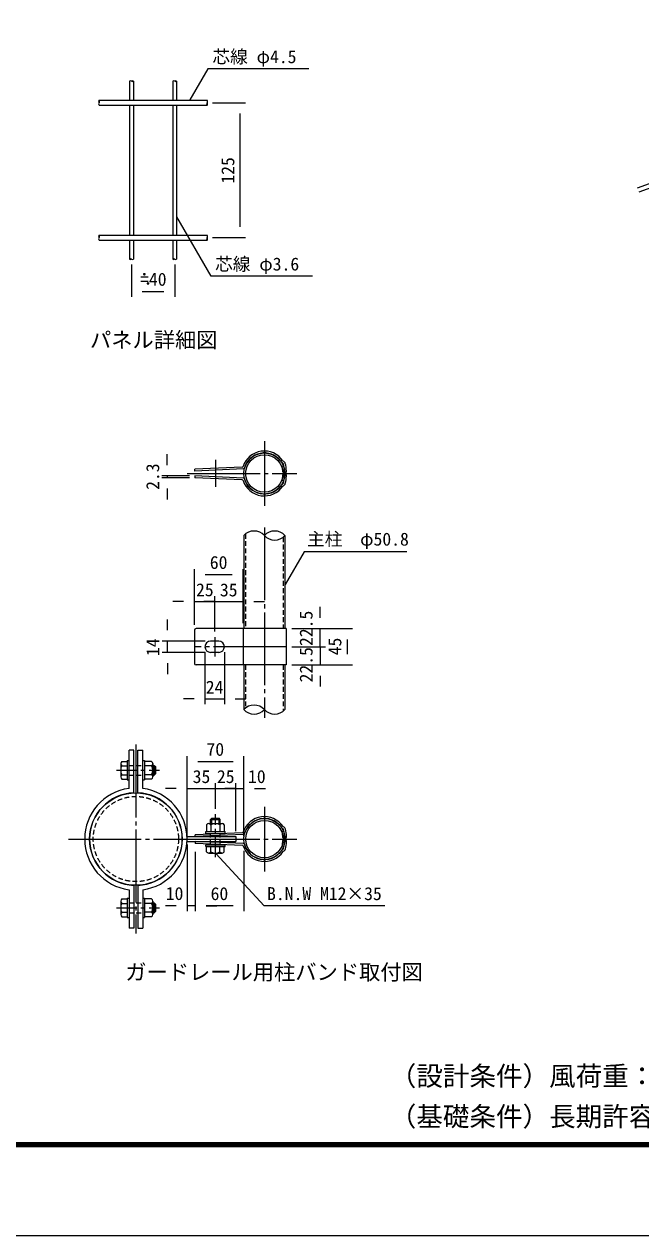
# Model space of a CAD drawing. Units: millimetres, scale not verified. Extents: x -6301 to 6299, y -4455 to 4455.
# Drawn here: x -1831 to 453, y -4455 to 36 of the extents above; entities that cross this region are included whole.
import ezdxf
from ezdxf.enums import TextEntityAlignment as Align

# ---------------------------------------------------------------- set-up
doc = ezdxf.new("R2010")
doc.units = ezdxf.units.MM
doc.header["$LTSCALE"] = 15
for name, pattern in [('CHAIN1', [8, 5, -1, 1, -1]), ('DASHED1', [1.8, 1.2, -0.6]), ('LONG_CHAIN', [21, 18, -1, 1, -1])]:
    doc.linetypes.add(name, pattern=pattern)
for name, color, linetype, lineweight in [('0-0_D-STR-TXT', 7, 'Continuous', 9), ('0-1_D-TTL', 7, 'Continuous', 9), ('0-2_D-TTL-TXT', 7, 'Continuous', 9), ('0-3_D-STR2', 7, 'Continuous', 9), ('0-4_D-STR-DIM', 7, 'Continuous', 9), ('0-5_0', 7, 'Continuous', 9), ('0-7_D-BMK', 2, 'LONG_CHAIN', 9), ('0-8_D-STR3', 3, 'Continuous', 9), ('0-9_GR', 7, 'Continuous', 9), ('0-A_CENTER', 2, 'CHAIN1', 9), ('0-B_10', 4, 'Continuous', 9), ('0-D_1', 7, 'Continuous', 9)]:
    doc.layers.add(name, color=color, linetype=linetype, lineweight=lineweight)
doc.styles.add('ＭＳ ゴシック', font='')
doc.styles.get('ＭＳ ゴシック').set_extended_font_data('MS Gothic')

msp = doc.modelspace()

# ---------------------------------------------------------------- linework, layer by layer
at = {"layer": '0-0_D-STR-TXT'}
for points in [[(-776.32, -128.9), (-1150.63, -128.9), (-1216.9, -243.69)], [(-763.62, -897.73), (-1137.93, -897.73), (-1265.34, -677.05)], [(-413.44, -1919.41), (-793.86, -1919.41), (-864.15, -2041.16)], [(-494.88, -3231.79), (-942.55, -3231.79), (-1121.25, -3037.46)]]:
    msp.add_lwpolyline(points, dxfattribs=at)
at = {"layer": '0-1_D-TTL', "color": 2}
msp.add_lwpolyline([(-6300.73, 4455), (6299.27, 4455), (6299.27, -4455), (-6300.73, -4455)], close=True, dxfattribs=at)
at = {"layer": '0-1_D-TTL'}
for points in [[(-5895.73, 4125), (5894.27, 4125), (5894.27, -4125), (-5895.73, -4125)], [(-5891.98, 4121.25), (5890.52, 4121.25), (5890.52, -4121.25), (-5891.98, -4121.25)], [(-5888.23, 4117.5), (5886.77, 4117.5), (5886.77, -4117.5), (-5888.23, -4117.5)], [(-5884.48, 4113.75), (5883.02, 4113.75), (5883.02, -4113.75), (-5884.48, -4113.75)], [(-5880.73, 4110), (5879.27, 4110), (5879.27, -4110), (-5880.73, -4110)]]:
    msp.add_lwpolyline(points, close=True, dxfattribs=at)
at = {"layer": '0-3_D-STR2'}
for p, q in [((-1440.74, -174.43), (-1440.74, -245.43)), ((-1426.34, -174.43), (-1426.34, -245.43)), ((-1280.74, -174.43), (-1280.74, -245.43)), ((-1266.34, -174.43), (-1266.34, -245.43)), ((-1553.54, -245.43), (-1153.54, -245.43)), ((-1553.54, -263.43), (-1153.54, -263.43)), ((-1440.74, -263.43), (-1440.74, -745.43)), ((-1426.34, -263.43), (-1426.34, -745.43)), ((-1280.74, -263.43), (-1280.74, -745.43)), ((-1266.34, -263.43), (-1266.34, -745.43)), ((-1553.54, -745.43), (-1153.54, -745.43)), ((-1553.54, -763.43), (-1153.54, -763.43)), ((-1440.74, -763.43), (-1440.74, -834.43)), ((-1426.34, -763.43), (-1426.34, -834.43)), ((-1280.74, -763.43), (-1280.74, -834.43)), ((-1266.34, -763.43), (-1266.34, -834.43))]:
    msp.add_line(p, q, dxfattribs=at)
at = {"layer": '0-4_D-STR-DIM'}
for p, q in [((-1133.54, -254.43), (-1011.49, -254.43)), ((-1031.49, -714.43), (-1031.49, -294.43)), ((-1133.54, -754.43), (-1011.49, -754.43)), ((-1433.54, -854.43), (-1433.54, -974.15)), ((-1273.54, -854.43), (-1273.54, -974.15)), ((-1393.54, -954.15), (-1313.54, -954.15)), ((-1300.86, -1597.97), (-1300.86, -1557.97)), ((-1218.36, -1637.97), (-1320.86, -1637.97)), ((-1218.34, -1644.87), (-1320.86, -1644.87)), ((-1300.86, -1637.97), (-1300.86, -1644.87)), ((-1300.86, -1684.87), (-1300.86, -1724.87)), ((-1200.46, -2189.93), (-1200.46, -1983.93)), ((-1160.46, -2003.93), (-1060.46, -2003.93)), ((-1020.46, -2183.93), (-1020.46, -1983.93)), ((-1240.46, -2103.93), (-1280.46, -2103.93)), ((-1200.46, -2189.93), (-1200.46, -2083.93)), ((-1200.46, -2103.93), (-1160.46, -2103.93)), ((-1125.46, -2103.97), (-1165.46, -2103.97)), ((-1160.46, -2103.93), (-1125.46, -2103.93)), ((-1125.46, -2215.43), (-1125.46, -2083.93)), ((-1125.46, -2215.43), (-1125.46, -2083.97)), ((-1125.46, -2103.97), (-1020.46, -2103.97)), ((-1020.46, -2183.93), (-1020.46, -2083.97)), ((-980.46, -2103.97), (-940.46, -2103.97)), ((-735.02, -2163.93), (-735.02, -2123.93)), ((-1300.46, -2210.43), (-1300.46, -2170.43)), ((-840.02, -2203.93), (-615.02, -2203.93)), ((-840.02, -2203.93), (-715.02, -2203.93)), ((-735.02, -2271.43), (-735.02, -2203.93)), ((-735.02, -2271.43), (-735.02, -2231.43)), ((-635.02, -2243.93), (-635.02, -2298.93)), ((-1160.46, -2250.43), (-1320.46, -2250.43)), ((-1300.46, -2292.43), (-1300.46, -2250.43)), ((-840.02, -2271.43), (-715.02, -2271.43)), ((-840.02, -2271.43), (-715.02, -2271.43)), ((-735.02, -2271.43), (-735.02, -2338.93)), ((-735.02, -2271.43), (-735.02, -2311.43)), ((-1160.46, -2292.43), (-1320.46, -2292.43)), ((-1300.46, -2332.43), (-1300.46, -2372.43)), ((-1161.46, -2291.43), (-1161.46, -2483.93)), ((-1089.46, -2291.43), (-1089.46, -2483.93)), ((-840.02, -2338.93), (-715.02, -2338.93)), ((-840.02, -2338.93), (-615.02, -2338.93)), ((-735.02, -2378.93), (-735.02, -2418.93)), ((-1201.46, -2463.93), (-1241.46, -2463.93)), ((-1161.46, -2463.93), (-1089.46, -2463.93)), ((-1049.46, -2463.93), (-1009.46, -2463.93)), ((-1227.55, -2964.29), (-1227.55, -2676.78)), ((-1017.55, -2973.29), (-1017.55, -2676.78)), ((-1187.55, -2696.78), (-1057.55, -2696.78)), ((-1227.55, -2973.29), (-1227.55, -2776.78)), ((-1122.6, -2871.99), (-1122.6, -2776.78)), ((-1122.6, -2871.99), (-1122.6, -2776.78)), ((-1047.55, -2955.29), (-1047.55, -2776.78)), ((-1047.55, -2955.29), (-1047.55, -2776.78)), ((-1017.55, -2971.44), (-1017.55, -2776.78)), ((-1267.55, -2796.78), (-1307.55, -2796.78)), ((-1227.55, -2796.78), (-1122.6, -2796.78)), ((-1122.6, -2796.78), (-1047.55, -2796.78)), ((-1122.6, -2796.78), (-1082.6, -2796.78)), ((-1047.55, -2796.78), (-1087.55, -2796.78)), ((-1047.55, -2796.78), (-1017.55, -2796.78)), ((-977.55, -2796.78), (-937.55, -2796.78)), ((-1227.55, -3004.29), (-1227.55, -3251.79)), ((-1197.55, -3031.29), (-1197.55, -3251.79)), ((-1197.55, -3031.29), (-1197.55, -3251.79)), ((-1017.55, -3027.85), (-1017.55, -3251.79)), ((-1267.55, -3231.79), (-1307.55, -3231.79)), ((-1197.55, -3231.79), (-1227.55, -3231.79)), ((-1057.55, -3231.79), (-1157.55, -3231.79)), ((-1157.55, -3231.79), (-1117.55, -3231.79))]:
    msp.add_line(p, q, dxfattribs=at)
for centre, radius, start, end in [((-1437.14, -178.05), 5.11, 45.18146, 134.81854), ((-1429.94, -178.05), 5.11, 45.18146, 134.81854), ((-1429.94, -170.8), 5.11, 225.18146, 314.81854), ((-1277.14, -178.05), 5.11, 45.18146, 134.81854), ((-1269.94, -178.05), 5.11, 45.18146, 134.81854), ((-1269.94, -170.8), 5.11, 225.18146, 314.81854), ((-1549.01, -249.93), 6.38, 135.18146, 224.81854), ((-1549.01, -258.93), 6.38, 135.18146, 224.81854), ((-1558.07, -249.93), 6.38, 315.18146, 44.81854), ((-1149.01, -258.93), 6.38, 135.18146, 224.81854), ((-1158.07, -249.93), 6.38, 315.18146, 44.81854), ((-1158.07, -258.93), 6.38, 315.18146, 44.81854), ((-1549.01, -749.93), 6.38, 135.18146, 224.81854), ((-1549.01, -758.93), 6.38, 135.18146, 224.81854), ((-1558.07, -749.93), 6.38, 315.18146, 44.81854), ((-1149.01, -758.93), 6.38, 135.18146, 224.81854), ((-1158.07, -749.93), 6.38, 315.18146, 44.81854), ((-1158.07, -758.93), 6.38, 315.18146, 44.81854), ((-1437.14, -838.05), 5.11, 45.18146, 134.81854), ((-1437.14, -830.8), 5.11, 225.18146, 314.81854), ((-1429.94, -830.8), 5.11, 225.18146, 314.81854), ((-1277.14, -838.05), 5.11, 45.18146, 134.81854), ((-1277.14, -830.8), 5.11, 225.18146, 314.81854), ((-1269.94, -830.8), 5.11, 225.18146, 314.81854)]:
    msp.add_arc(centre, radius, start, end, dxfattribs=at)
at = {"layer": '0-5_0'}
for p, q in [((-1019.09, -1612.18), (-1198.36, -1619.97)), ((-1198.36, -1619.97), (-1198.34, -1613.07)), ((-1023.11, -1605.37), (-1198.34, -1613.07)), ((-875.75, -1588.55), (-873.8, -1589.67)), ((-868.9, -1601.19), (-875.65, -1602.62)), ((-872.48, -1582.46), (-870.35, -1583.69)), ((-1019, -1645.76), (-1198.36, -1637.97)), ((-1198.36, -1637.97), (-1198.34, -1644.87)), ((-1023.11, -1652.57), (-1198.34, -1644.87)), ((-868.9, -1656.75), (-875.65, -1655.32)), ((-868.47, -1624.66), (-869.11, -1625.3)), ((-868.47, -1633.28), (-869.11, -1632.63)), ((-863.59, -1628.4), (-864.24, -1627.76)), ((-863.59, -1629.54), (-864.24, -1630.18)), ((-875.75, -1669.39), (-873.8, -1668.27)), ((-872.4, -1675.43), (-870.35, -1674.24)), ((-1017.55, -1858.97), (-1017.55, -2203.93)), ((-865.15, -1858.97), (-865.15, -2203.93)), ((-1200.46, -2209.93), (-1200.46, -2332.93)), ((-860.02, -2203.93), (-1194.46, -2203.93)), ((-1020.46, -2203.93), (-1020.46, -2338.93)), ((-860.02, -2203.93), (-860.02, -2338.93)), ((-1110.46, -2250.43), (-1140.46, -2250.43)), ((-1110.46, -2292.43), (-1140.46, -2292.43)), ((-860.02, -2338.93), (-1194.46, -2338.93)), ((-1017.55, -2338.93), (-1017.55, -2504.35)), ((-865.15, -2338.93), (-865.15, -2504.35)), ((-1449.7, -2693.29), (-1449.7, -2765.29)), ((-1449.7, -2693.29), (-1442.8, -2693.29)), ((-1442.8, -2796.27), (-1442.8, -2654.29)), ((-1424.8, -2654.29), (-1442.8, -2654.29)), ((-1424.8, -2812.71), (-1424.8, -2654.29)), ((-1409.8, -2812.71), (-1409.8, -2654.29)), ((-1409.8, -2654.29), (-1391.8, -2654.29)), ((-1391.8, -2796.27), (-1391.8, -2654.29)), ((-1391.8, -2693.29), (-1384.9, -2693.29)), ((-1384.9, -2693.29), (-1384.9, -2765.29)), ((-1473.7, -2704.61), (-1473.7, -2753.98)), ((-1468.99, -2696.44), (-1449.7, -2696.44)), ((-1468.99, -2712.78), (-1449.7, -2712.78)), ((-1359.62, -2696.44), (-1384.9, -2696.44)), ((-1359.62, -2712.78), (-1384.9, -2712.78)), ((-1354.9, -2704.61), (-1354.9, -2753.98)), ((-1354.9, -2711.29), (-1349.2, -2711.29)), ((-1354.9, -2715.79), (-1344.7, -2715.79)), ((-1349.2, -2711.29), (-1349.2, -2747.29)), ((-1349.2, -2711.29), (-1344.7, -2715.79)), ((-1344.7, -2715.79), (-1344.7, -2742.79)), ((-1468.99, -2745.81), (-1449.7, -2745.81)), ((-1468.99, -2762.14), (-1449.7, -2762.14)), ((-1449.7, -2765.29), (-1442.8, -2765.29)), ((-1391.8, -2765.29), (-1384.9, -2765.29)), ((-1359.62, -2745.81), (-1384.9, -2745.81)), ((-1359.62, -2762.14), (-1384.9, -2762.14)), ((-1354.9, -2742.79), (-1344.7, -2742.79)), ((-1354.9, -2747.29), (-1349.2, -2747.29)), ((-1349.2, -2747.29), (-1344.7, -2742.79)), ((-1140.6, -2911.49), (-1136.1, -2906.99)), ((-1140.6, -2911.49), (-1104.6, -2911.49)), ((-1140.6, -2926.6), (-1140.6, -2911.49)), ((-1136.1, -2906.99), (-1109.1, -2906.99)), ((-1136.1, -2926.6), (-1136.1, -2906.99)), ((-1109.1, -2926.6), (-1109.1, -2906.99)), ((-1104.6, -2911.49), (-1109.1, -2906.99)), ((-1104.6, -2926.6), (-1104.6, -2911.49)), ((-1022.71, -2960.69), (-1197.94, -2968.39)), ((-1158.6, -2956.6), (-1086.6, -2956.6)), ((-1158.6, -2963.5), (-1158.6, -2956.6)), ((-1158.6, -2963.5), (-1086.6, -2963.5)), ((-1155.45, -2931.32), (-1155.45, -2956.6)), ((-1147.29, -2926.6), (-1097.92, -2926.6)), ((-1139.12, -2931.32), (-1139.12, -2956.6)), ((-1106.09, -2931.32), (-1106.09, -2956.6)), ((-1089.75, -2931.32), (-1089.75, -2956.6)), ((-1086.6, -2963.5), (-1086.6, -2956.6)), ((-875.34, -2943.87), (-873.4, -2944.99)), ((-868.5, -2956.51), (-875.25, -2957.94)), ((-872.08, -2937.79), (-869.95, -2939.02)), ((-1228.43, -2975.29), (-1047.55, -2975.29)), ((-1227.55, -2993.29), (-1047.55, -2993.29)), ((-1018.68, -2967.51), (-1197.96, -2975.29)), ((-1197.96, -2975.29), (-1197.94, -2968.39)), ((-1018.6, -3001.08), (-1197.96, -2993.29)), ((-1197.96, -2993.29), (-1197.94, -3000.19)), ((-1022.71, -3007.9), (-1197.94, -3000.19)), ((-1158.6, -3005.09), (-1086.6, -3005.09)), ((-1158.6, -3011.99), (-1158.6, -3005.09)), ((-1086.6, -3011.99), (-1086.6, -3005.09)), ((-1047.55, -2975.29), (-1047.55, -2993.29)), ((-868.07, -2979.98), (-868.71, -2980.63)), ((-868.07, -2988.61), (-868.71, -2987.96)), ((-863.19, -2983.73), (-863.83, -2983.08)), ((-863.19, -2984.86), (-863.83, -2985.51)), ((-1158.6, -3011.99), (-1086.6, -3011.99)), ((-1155.45, -3031.27), (-1155.45, -3011.99)), ((-1147.29, -3035.99), (-1097.92, -3035.99)), ((-1139.12, -3031.27), (-1139.12, -3011.99)), ((-1106.09, -3031.27), (-1106.09, -3011.99)), ((-1089.75, -3031.27), (-1089.75, -3011.99)), ((-875.34, -3024.72), (-873.4, -3023.59)), ((-868.5, -3012.07), (-875.25, -3010.64)), ((-872, -3030.75), (-869.95, -3029.57)), ((-1442.8, -3172.32), (-1442.8, -3314.29)), ((-1424.8, -3155.88), (-1424.8, -3314.29)), ((-1409.8, -3155.88), (-1409.8, -3314.29)), ((-1391.8, -3172.32), (-1391.8, -3314.29)), ((-1473.7, -3214.61), (-1473.7, -3263.98)), ((-1468.99, -3206.44), (-1449.7, -3206.44)), ((-1468.99, -3222.78), (-1449.7, -3222.78)), ((-1449.7, -3203.29), (-1449.7, -3275.29)), ((-1449.7, -3203.29), (-1442.8, -3203.29)), ((-1391.8, -3203.29), (-1384.9, -3203.29)), ((-1384.9, -3203.29), (-1384.9, -3275.29)), ((-1359.62, -3206.44), (-1384.9, -3206.44)), ((-1359.62, -3222.78), (-1384.9, -3222.78)), ((-1354.9, -3214.61), (-1354.9, -3263.98)), ((-1354.9, -3221.29), (-1349.2, -3221.29)), ((-1354.9, -3225.79), (-1344.7, -3225.79)), ((-1349.2, -3221.29), (-1349.2, -3257.29)), ((-1349.2, -3221.29), (-1344.7, -3225.79)), ((-1344.7, -3225.79), (-1344.7, -3252.79)), ((-1468.99, -3255.81), (-1449.7, -3255.81)), ((-1468.99, -3272.14), (-1449.7, -3272.14)), ((-1449.7, -3275.29), (-1442.8, -3275.29)), ((-1391.8, -3275.29), (-1384.9, -3275.29)), ((-1359.62, -3255.81), (-1384.9, -3255.81)), ((-1359.62, -3272.14), (-1384.9, -3272.14)), ((-1354.9, -3252.79), (-1344.7, -3252.79)), ((-1354.9, -3257.29), (-1349.2, -3257.29)), ((-1349.2, -3257.29), (-1344.7, -3252.79)), ((-1424.8, -3314.29), (-1442.8, -3314.29)), ((-1409.8, -3314.29), (-1391.8, -3314.29))]:
    msp.add_line(p, q, dxfattribs=at)
for centre, radius in [((-941.35, -1628.97), 76.2), ((-941.35, -1628.97), 69.3), ((-940.95, -2984.29), 76.2), ((-940.95, -2984.29), 69.3)]:
    msp.add_circle(centre, radius, dxfattribs=at)
for centre, radius, start, end in [((-941.35, -1628.97), 83.1, 34.03105, 162.00427), ((-941.38, -1629.05), 76.28, 38.56821, 164.66418), ((-1023.24, -1602.37), 3, 272.51722, 342.00427), ((-1019.28, -1607.69), 4.5, 272.48671, 344.66418), ((-868.85, -1576.6), 13.8, 200.80514, 240), ((-1006.68, -1628.97), 133.65, 2.36834, 11.37039), ((-877.25, -1595.65), 6.9, 14.43837, 60), ((-1006.68, -1628.97), 140.55, 3.94314, 14.43837), ((-877.25, -1595.65), 13.8, 14.43837, 60), ((-1006.68, -1628.97), 140.55, 2.36834, 11.39932), ((-1006.68, -1628.97), 147.45, 3.94314, 14.43837), ((-1023.24, -1655.57), 3, 17.99573, 87.48278), ((-941.35, -1628.97), 83.1, 197.99573, 325.96895), ((-1019.19, -1650.25), 4.5, 15.29262, 87.51329), ((-941.35, -1628.97), 76.2, 194.86662, 321.46575), ((-1006.68, -1628.97), 133.65, 348.62961, 357.63166), ((-859.36, -1622.88), 13.8, 182.36834, 225), ((-859.36, -1635.06), 13.8, 135, 177.63166), ((-1006.68, -1628.97), 140.55, 345.56163, 356.05686), ((-1006.68, -1628.97), 140.55, 348.60068, 357.63166), ((-873.35, -1619.78), 6.9, 315, 3.94314), ((-873.35, -1638.16), 6.9, 356.05686, 45), ((-859.36, -1622.88), 6.9, 182.36834, 225), ((-859.36, -1635.06), 6.9, 135, 177.63166), ((-1006.68, -1628.97), 147.45, 345.56163, 356.05686), ((-873.35, -1619.78), 13.8, 315, 3.94314), ((-873.35, -1638.16), 13.8, 356.05686, 45), ((-868.85, -1681.34), 13.8, 120, 159.19486), ((-877.25, -1662.29), 6.9, 300, 345.56163), ((-877.25, -1662.29), 13.8, 300, 345.56163), ((-979.45, -1894.09), 51.82, 42.6676, 137.3324), ((-903.25, -1894.09), 51.82, 42.6676, 137.3324), ((-903.25, -1823.85), 51.82, 222.6676, 317.3324), ((-1194.46, -2209.93), 6, 90, 180), ((-1140.46, -2271.43), 21, 90, 270), ((-1110.46, -2271.43), 21, 270, 90), ((-1194.46, -2332.93), 6, 180, 270), ((-979.45, -2539.47), 51.82, 42.6676, 137.3324), ((-979.45, -2469.24), 51.82, 222.6676, 317.3324), ((-903.25, -2469.24), 51.82, 222.6676, 317.3324), ((-1464.27, -2704.61), 9.43, 120, 240), ((-1442.43, -2729.29), 31.27, 148.12432, 211.87568), ((-1364.33, -2704.61), 9.43, 300, 60), ((-1386.17, -2729.29), 31.27, 328.12432, 31.87568), ((-1464.27, -2753.98), 9.43, 120, 240), ((-1364.33, -2753.98), 9.43, 300, 60), ((-1417.3, -2984.29), 189.75, 97.72319, 262.27681), ((-1417.3, -2984.29), 171.75, 92.50279, 267.49721), ((-1417.3, -2984.29), 171.75, 272.50279, 87.49721), ((-1417.3, -2984.29), 189.75, 277.72319, 82.27681), ((-940.95, -2984.29), 83.1, 34.03105, 162.00427), ((-940.98, -2984.38), 76.28, 38.56821, 164.66418), ((-1147.29, -2936.03), 9.43, 30, 150), ((-1122.6, -2957.87), 31.27, 58.12432, 121.87568), ((-1097.92, -2936.03), 9.43, 30, 150), ((-1022.84, -2957.69), 3, 272.51722, 342.00427), ((-1018.88, -2963.01), 4.5, 272.48671, 344.66418), ((-868.44, -2931.92), 13.8, 200.80514, 240), ((-1006.28, -2984.29), 133.65, 2.36834, 11.37039), ((-876.85, -2950.97), 6.9, 14.43837, 60), ((-1006.28, -2984.29), 140.55, 3.94314, 14.43837), ((-876.85, -2950.97), 13.8, 14.43837, 60), ((-1006.28, -2984.29), 140.55, 2.36834, 11.39932), ((-1006.28, -2984.29), 147.45, 3.94314, 14.43837), ((-1022.84, -3010.89), 3, 17.99573, 87.48278), ((-1018.79, -3005.58), 4.5, 15.29262, 87.51329), ((-940.95, -2984.29), 76.2, 194.86662, 321.46575), ((-1006.28, -2984.29), 133.65, 348.62961, 357.63166), ((-858.95, -2978.2), 13.8, 182.36834, 225), ((-858.95, -2990.39), 13.8, 135, 177.63166), ((-1006.28, -2984.29), 140.55, 345.56163, 356.05686), ((-1006.28, -2984.29), 140.55, 348.60068, 357.63166), ((-872.94, -2975.1), 6.9, 315, 3.94314), ((-872.94, -2993.48), 6.9, 356.05686, 45), ((-858.95, -2978.2), 6.9, 182.36834, 225), ((-858.95, -2990.39), 6.9, 135, 177.63166), ((-1006.28, -2984.29), 147.45, 345.56163, 356.05686), ((-872.94, -2975.1), 13.8, 315, 3.94314), ((-872.94, -2993.48), 13.8, 356.05686, 45), ((-1147.29, -3026.56), 9.43, 210, 330), ((-1122.6, -3004.72), 31.27, 238.12432, 301.87568), ((-1097.92, -3026.56), 9.43, 210, 330), ((-940.95, -2984.29), 83.1, 197.99573, 325.96895), ((-868.44, -3036.67), 13.8, 120, 159.19486), ((-876.85, -3017.62), 6.9, 300, 345.56163), ((-876.85, -3017.62), 13.8, 300, 345.56163), ((-1464.27, -3214.61), 9.43, 120, 240), ((-1442.43, -3239.29), 31.27, 148.12432, 211.87568), ((-1364.33, -3214.61), 9.43, 300, 60), ((-1386.17, -3239.29), 31.27, 328.12432, 31.87568), ((-1464.27, -3263.98), 9.43, 120, 240), ((-1364.33, -3263.98), 9.43, 300, 60)]:
    msp.add_arc(centre, radius, start, end, dxfattribs=at)
at = {"layer": '0-7_D-BMK'}
for p, q in [((-941.35, -1509.05), (-941.35, -1749.05)), ((-1122.99, -1578.97), (-1122.96, -1678.97)), ((-1227.36, -1628.97), (-821.38, -1628.97)), ((-941.35, -1828.97), (-941.35, -2534.35)), ((-1125.46, -2235.43), (-1125.46, -2307.43)), ((-860.02, -2271.43), (-1200.46, -2271.43)), ((-1417.3, -2634.29), (-1417.3, -3334.29)), ((-940.95, -2864.38), (-940.95, -3104.38)), ((-1667.3, -2984.29), (-1047.55, -2984.29)), ((-1227.76, -2984.29), (-820.98, -2984.29))]:
    msp.add_line(p, q, dxfattribs=at)
at = {"layer": '0-8_D-STR3', "color": 4, "linetype": 'DASHED1'}
for p, q in [((-1010.65, -1852.72), (-1010.65, -2203.93)), ((-872.05, -1865.22), (-872.05, -2203.93)), ((-1010.65, -2338.93), (-1010.65, -2498.1)), ((-872.05, -2338.93), (-872.05, -2510.61))]:
    msp.add_line(p, q, dxfattribs=at)
msp.add_circle((-1417.3, -2984.29), 157.95, dxfattribs=at)
at = {"layer": '0-9_GR', "color": 4, "linetype": 'DASHED1'}
for p, q in [((-1442.8, -2711.29), (-1391.8, -2711.29)), ((-1442.8, -2747.29), (-1391.8, -2747.29)), ((-1140.6, -3005.09), (-1140.6, -2963.5)), ((-1104.6, -3005.09), (-1104.6, -2963.5)), ((-1442.8, -3221.29), (-1391.8, -3221.29)), ((-1442.8, -3257.29), (-1391.8, -3257.29))]:
    msp.add_line(p, q, dxfattribs=at)
at = {"layer": '0-9_GR', "color": 4}
msp.add_circle((-1417.3, -2984.29), 171.45, dxfattribs=at)
at = {"layer": '0-A_CENTER'}
for p, q in [((-1488.7, -2729.29), (-1329.7, -2729.29)), ((-1122.6, -3050.99), (-1122.6, -2891.99)), ((-1488.7, -3239.29), (-1329.7, -3239.29))]:
    msp.add_line(p, q, dxfattribs=at)
at = {"layer": '0-B_10'}
for p, q in [((-866.51, -1619.99), (-873.43, -1619.99)), ((-859.42, -1637.99), (-866.33, -1637.99)), ((-866.11, -2975.32), (-873.03, -2975.32)), ((-859.02, -2993.32), (-865.93, -2993.32))]:
    msp.add_line(p, q, dxfattribs=at)
at = {"layer": '0-D_1'}
for p, q in [((441.17, -569.69), (732.1, -463.8)), ((446.67, -584.8), (737.6, -478.91))]:
    msp.add_line(p, q, dxfattribs=at)

# ---------------------------------------------------------------- texts
at = {"layer": '0-0_D-STR-TXT', "style": 'ＭＳ ゴシック'}
for s, height, p in [('芯線 φ4.5', 48.06, (-1133.96, -122.16)), ('芯線 φ3.6', 48.06, (-1123.91, -890.99)), ('主柱\u3000φ50.8', 48.06, (-783.27, -1910.86)), ('B.N.W M12×35', 48.06, (-931.4, -3225.05)), ('（設計条件）風荷重：昭和57年改正 建築基準法・同施行令に基づく風圧力に準拠。', 72.14, (-476.91, -3920.4)), ('（基礎条件）長期許容地耐力98kN/m2の場合。', 72.14, (-476.91, -4070.4))]:
    msp.add_text(s, height=height, dxfattribs=at).set_placement(p, align=Align.BOTTOM_LEFT)
at = {"layer": '0-2_D-TTL-TXT', "style": 'ＭＳ ゴシック'}
for s, p in [('パネル詳細図', (-1587.45, -1180.12)), ('ガードレール用柱バンド取付図', (-1456.78, -3523.54))]:
    msp.add_text(s, height=57.73, dxfattribs=at).set_placement(p, align=Align.BOTTOM_LEFT)
at = {"layer": '0-4_D-STR-DIM', "style": 'ＭＳ ゴシック'}
for s, p in [('125', (-1038.24, -554.43)), ('2.3', (-1316.61, -1689.77)), ('22.5', (-748.27, -2268.53)), ('14', (-1316.21, -2305.96)), ('45', (-641.77, -2303.03)), ('22.5', (-748.27, -2403.53))]:
    msp.add_text(s, height=48.06, rotation=90, dxfattribs=at).set_placement(p, align=Align.BOTTOM_LEFT)
for s, p in [('=40', (-1401.77, -947.4)), ('．', (-1401.59, -910.02)), ('．', (-1388.18, -944.48)), ('60', (-1143.46, -1997.19)), ('25', (-1194.6, -2098.71)), ('35', (-1106.04, -2099.08)), ('24', (-1158.33, -2459.71)), ('70', (-1155.8, -2690.03)), ('35', (-1207.05, -2791.03)), ('25', (-1117.18, -2791.03)), ('10', (-1001.95, -2791.03)), ('10', (-1306.83, -3224.68)), ('60', (-1140.55, -3225.05))]:
    msp.add_text(s, height=48.06, dxfattribs=at).set_placement(p, align=Align.BOTTOM_LEFT)

doc.saveas('drawing.dxf')
